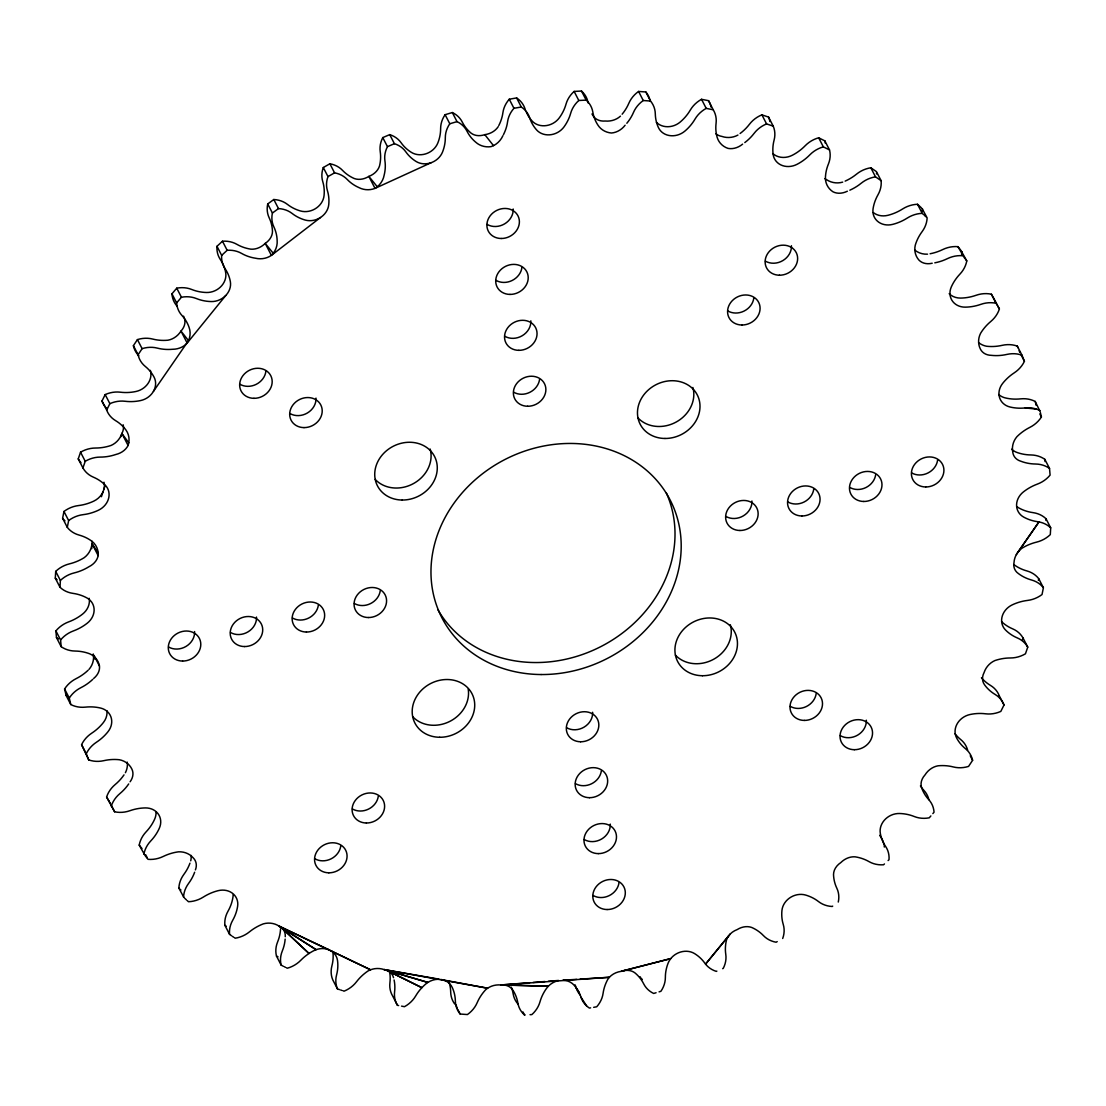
<?xml version="1.0" encoding="UTF-8"?>
<svg xmlns="http://www.w3.org/2000/svg" width="1106" height="1106" viewBox="0 0 1106 1106"><rect width="100%" height="100%" fill="white"/><g stroke="black" fill="none" stroke-linecap="round" stroke-linejoin="round"><path stroke-width="1.5" d="M93.747 678.393A17.848 13.894 -14.3 0 0 99.443 665.978A17.848 16.991 -20 0 0 89.876 653.867A44.171 38.475 -27.3 0 0 75.084 651.047A26.558 23.143 -27.3 0 1 61.162 646.651L60.595 639.959A26.558 23.143 -27.3 0 1 73.397 630.932A44.171 38.475 -27.3 0 0 87.305 623.148A17.461 15.208 -27.3 0 0 87.015 597.987A44.171 38.475 -27.3 0 0 72.955 593.369A26.558 23.143 -27.3 0 1 59.987 587.258L60.388 580.456A26.558 23.143 -27.3 0 1 74.171 572.922A44.171 38.475 -27.3 0 0 88.867 566.77A17.848 14.254 -10.4 0 0 98.157 555.599L98.171 552.917A17.848 17.019 -30.2 0 0 92.157 541.428A44.171 38.475 -27.3 0 0 79.093 535.069A26.558 23.143 -27.3 0 1 67.286 527.341L62.6 518.272L63.968 511.47A26.558 23.143 -27.3 0 1 78.498 505.566A44.171 38.475 -27.3 0 0 93.72 501.156A17.461 15.208 -27.3 0 0 103.01 491.894L104.89 486.294M91.757 548.659L91.978 543.613A17.848 13.41 -26 0 0 92.227 541.387M59.987 587.258L55.3 578.175L55.701 571.373A26.558 23.143 -27.3 0 1 69.484 563.853A44.171 38.475 -27.3 0 0 84.18 557.687A17.848 16.175 -51.8 0 0 91.978 543.613L98.171 552.917M1016.953 506.645A17.461 15.208 -27.3 0 0 1018.985 508.013A44.171 38.475 -27.3 0 0 1033.045 512.631A26.558 23.143 -27.3 0 1 1046.013 518.742L1045.93 520.442M1046.013 518.742L1050.7 527.825L1050.299 534.627A26.558 23.143 -27.3 0 1 1036.516 542.147A44.171 38.475 -27.3 0 0 1021.82 548.313A17.848 16.175 -51.8 0 0 1014.022 562.387L1013.773 564.613A17.848 13.41 -26 0 0 1018.529 573.655A44.171 38.475 -27.3 0 0 1031.594 580.014A26.558 23.143 -27.3 0 1 1043.4 587.728L1042.032 594.53A26.558 23.143 -27.3 0 1 1027.502 600.434A44.171 38.475 -27.3 0 0 1012.28 604.844A17.461 15.208 -27.3 0 0 1005.465 629.936A44.171 38.475 -27.3 0 0 1017.313 637.927A26.558 23.143 -27.3 0 1 1027.751 647.121L1025.456 653.798A26.558 23.143 -27.3 0 1 1010.414 657.973A44.171 38.475 -27.3 0 0 994.916 660.559A17.848 15.747 -52.1 0 0 984.105 672.517L983.165 674.701A17.848 13.507 -21.3 0 0 984.686 684.987A44.171 38.475 -27.3 0 0 995.137 694.457A26.558 23.143 -27.3 0 1 1004.013 704.978L1000.819 711.421A26.558 23.143 -27.3 0 1 985.543 713.799A44.171 38.475 -27.3 0 0 970.031 714.517A17.461 15.208 -27.3 0 0 956.566 737.854A44.171 38.475 -27.3 0 0 965.427 748.651A26.558 23.143 -27.3 0 1 972.603 760.32L968.566 766.403A26.558 23.143 -27.3 0 1 953.303 766.942A44.171 38.475 -27.3 0 0 938.054 765.794A17.848 15.277 -50.9 0 0 925.017 774.919L923.441 776.896A17.848 13.714 -16.8 0 0 921.588 787.638A44.171 38.475 -27.3 0 0 928.708 799.583A26.558 23.143 -27.3 0 1 934.045 812.191L932.856 813.601M67.286 527.341L68.641 520.553L63.968 511.47M1013.843 564.572A44.171 38.475 -27.3 0 0 1026.907 570.931A26.558 23.143 -27.3 0 1 1038.714 578.659L1038.382 580.36M68.641 520.553A26.558 23.143 -27.3 0 1 83.185 514.649A44.171 38.475 -27.3 0 0 98.406 510.239A17.461 15.208 -27.3 0 0 105.222 485.133A44.171 38.475 -27.3 0 0 93.36 477.156A26.558 23.143 -27.3 0 1 82.936 467.949L85.231 461.285A26.558 23.143 -27.3 0 1 100.273 457.096A44.171 38.475 -27.3 0 0 115.771 454.511A17.848 14.682 -6.9 0 0 128.089 445.469L128.78 442.815A17.848 16.922 -39.7 0 0 126.001 430.082A44.171 38.475 -27.3 0 0 115.549 420.612A26.558 23.143 -27.3 0 1 106.674 410.091L101.987 401.022L105.181 394.579A26.558 23.143 -27.3 0 1 120.457 392.201A44.171 38.475 -27.3 0 0 135.969 391.483A17.461 15.208 -27.3 0 0 150.333 370.344M120.872 436.676L121.895 433.483A17.848 13.507 -21.3 0 0 123.167 424.787M101.406 496.718L103.01 491.894M82.936 467.949L78.25 458.879L80.544 452.202A26.558 23.143 -27.3 0 1 95.586 448.027A44.171 38.475 -27.3 0 0 111.084 445.442A17.848 15.747 -52.1 0 0 121.895 433.483L128.78 442.815M1001.621 621.696A44.171 38.475 -27.3 0 0 1012.64 628.844A26.558 23.143 -27.3 0 1 1023.064 638.051L1022.497 639.724M106.674 410.091L109.867 403.662L105.181 394.579M999.064 696.448L999.326 695.909A26.558 23.143 -27.3 0 0 990.451 685.388A44.171 38.475 -27.3 0 1 981.451 677.757M153.444 391.386L188.504 340.634A17.848 16.714 -46.7 0 0 189.098 327.431A44.171 38.475 -27.3 0 0 181.978 315.5A26.558 23.143 -27.3 0 1 176.628 302.892L171.955 293.809L176.753 288.182A26.558 23.143 -27.3 0 1 191.739 289.482A44.171 38.475 -27.3 0 0 206.463 292.496A17.461 15.208 -27.3 0 0 225.665 272.505A44.171 38.475 -27.3 0 0 220.412 259.634A26.558 23.143 -27.3 0 1 216.983 246.306L222.472 241.219A26.558 23.143 -27.3 0 1 236.919 244.343A44.171 38.475 -27.3 0 0 250.882 249.168A17.848 14.807 -48.5 0 0 265.219 243.389A17.848 14.032 -12.6 0 0 272.477 231.389A44.171 38.475 -27.3 0 0 269.173 217.799A26.558 23.143 -27.3 0 1 267.721 203.96L273.804 199.509A26.558 23.143 -27.3 0 1 287.477 204.416A44.171 38.475 -27.3 0 0 300.431 210.956A17.461 15.208 -27.3 0 0 324.044 195.679A44.171 38.475 -27.3 0 0 322.758 181.605A26.558 23.143 -27.3 0 1 323.298 167.518L329.878 163.771A26.558 23.143 -27.3 0 1 342.528 170.365A44.171 38.475 -27.3 0 0 354.252 178.522A17.848 14.364 -45.2 0 0 368.851 176.393A17.848 14.419 -8.9 0 0 379.496 166.024A44.171 38.475 -27.3 0 0 380.229 151.702A26.558 23.143 -27.3 0 1 382.773 137.586L389.727 134.628A26.558 23.143 -27.3 0 1 401.146 142.798A44.171 38.475 -27.3 0 0 411.432 152.407A17.461 15.208 -27.3 0 0 437.865 142.895A44.171 38.475 -27.3 0 0 440.63 128.586A26.558 23.143 -27.3 0 1 445.11 114.692L452.34 112.549A26.558 23.143 -27.3 0 1 462.322 122.158A44.171 38.475 -27.3 0 0 471.004 133.079A17.848 13.977 -41.4 0 0 484.815 134.656A17.848 14.876 -5.7 0 0 498.17 126.72M109.867 403.662A26.558 23.143 -27.3 0 1 125.144 401.271A44.171 38.475 -27.3 0 0 140.642 400.552A17.461 15.208 -27.3 0 0 154.107 377.215A44.171 38.475 -27.3 0 0 145.259 366.418A26.558 23.143 -27.3 0 1 138.084 354.75L133.397 345.68L137.434 339.597A26.558 23.143 -27.3 0 1 152.697 339.058A44.171 38.475 -27.3 0 0 167.946 340.206A17.848 15.277 -50.9 0 0 180.983 331.081A17.848 13.714 -16.8 0 0 184.412 318.362M138.084 354.75L142.107 348.666A26.558 23.143 -27.3 0 1 157.384 348.127A44.171 38.475 -27.3 0 0 172.619 349.275A17.848 15.152 -4.3 0 0 187.177 343.067L225.721 295.523M1016.359 554.548L1038.963 521.921L1017.879 552.212M728.716 935.731L705.545 964.142L730.389 933.837M176.628 302.892L181.439 297.251A26.558 23.143 -27.3 0 1 196.426 298.565A44.171 38.475 -27.3 0 0 211.149 301.565A17.461 15.208 -27.3 0 0 230.352 281.588A44.171 38.475 -27.3 0 0 225.099 268.717A26.558 23.143 -27.3 0 1 221.656 255.375L216.983 246.306M930.865 815.952L929.247 817.818A26.558 23.143 -27.3 0 1 914.261 816.518A44.171 38.475 -27.3 0 0 899.537 813.504A17.461 15.208 -27.3 0 0 880.335 833.495A44.171 38.475 -27.3 0 0 885.588 846.367A26.558 23.143 -27.3 0 1 889.017 859.694L888.104 860.551M267.721 203.96L272.408 213.029A26.558 23.143 -27.3 0 0 273.859 226.868A44.171 38.475 -27.3 0 1 277.15 240.458A17.848 16.396 -50.7 0 1 273.265 253.302L271.399 255.375A17.848 15.622 -2.7 0 1 255.569 258.237A44.171 38.475 -27.3 0 1 241.606 253.426A26.558 23.143 -27.3 0 0 227.159 250.288L222.472 241.219M221.656 255.375L227.159 250.288M884.454 863.938L883.528 864.781A26.558 23.143 -27.3 0 1 869.081 861.657A44.171 38.475 -27.3 0 0 855.118 856.832A17.848 14.807 -48.5 0 0 840.781 862.611L838.68 864.215A17.848 14.032 -12.6 0 0 833.523 874.611A44.171 38.475 -27.3 0 0 836.827 888.201A26.558 23.143 -27.3 0 1 838.279 902.04M320.464 217.523L271.399 255.375L265.219 243.389L273.265 253.302M272.408 213.029L278.491 208.592A26.558 23.143 -27.3 0 1 292.164 213.486A44.171 38.475 -27.3 0 0 305.104 220.025A17.461 15.208 -27.3 0 0 328.731 204.762A44.171 38.475 -27.3 0 0 327.431 190.688A26.558 23.143 -27.3 0 1 327.984 176.587L323.298 167.518M832.707 906.118L832.196 906.491A26.558 23.143 -27.3 0 1 818.523 901.584A44.171 38.475 -27.3 0 0 805.569 895.044A17.461 15.208 -27.3 0 0 781.956 910.321A44.171 38.475 -27.3 0 0 783.242 924.395A26.558 23.143 -27.3 0 1 782.702 938.482M382.773 137.586L387.459 146.656A26.558 23.143 -27.3 0 0 384.916 160.771A44.171 38.475 -27.3 0 1 384.169 175.094A17.848 15.996 -52.2 0 1 377.284 186.79L375.031 188.379A17.848 16.065 -2.5 0 1 358.938 187.591A44.171 38.475 -27.3 0 1 347.215 179.449A26.558 23.143 -27.3 0 0 334.565 172.854L329.878 163.771M327.984 176.587L334.565 172.854M777.214 941.607L776.122 942.229A26.558 23.143 -27.3 0 1 763.472 935.635A44.171 38.475 -27.3 0 0 751.748 927.478A17.848 14.364 -45.2 0 0 737.149 929.607L734.66 930.727A17.848 14.419 -8.9 0 0 726.504 939.976A44.171 38.475 -27.3 0 0 725.771 954.298A26.558 23.143 -27.3 0 1 723.227 968.414L722.647 968.662M431.202 162.679L375.031 188.379L368.851 176.393L377.284 186.79M387.459 146.656L394.413 143.697A26.558 23.143 -27.3 0 1 405.833 151.868A44.171 38.475 -27.3 0 0 416.119 161.49A17.461 15.208 -27.3 0 0 442.552 151.978A44.171 38.475 -27.3 0 0 445.317 137.656A26.558 23.143 -27.3 0 1 449.796 123.761L445.11 114.692M716.854 971.137L716.273 971.372A26.558 23.143 -27.3 0 1 704.854 963.202A44.171 38.475 -27.3 0 0 694.568 953.593A17.461 15.208 -27.3 0 0 668.135 963.105A44.171 38.475 -27.3 0 0 665.37 977.414A26.558 23.143 -27.3 0 1 660.89 991.308L659.079 991.847M502.857 135.789A17.848 15.553 -51.8 0 1 493.497 145.633L491.009 146.642A17.848 16.452 -4.3 0 1 475.691 142.162A44.171 38.475 -27.3 0 1 467.009 131.227A26.558 23.143 -27.3 0 0 457.013 121.632L452.34 112.549M449.796 123.761L457.013 121.632M656.079 992.746L653.66 993.451A26.558 23.143 -27.3 0 1 643.678 983.842A44.171 38.475 -27.3 0 0 634.996 972.921A17.848 13.977 -41.4 0 0 621.185 971.345L618.448 971.898A17.848 14.876 -5.7 0 0 607.83 979.28A44.171 38.475 -27.3 0 0 603.088 993.354A26.558 23.143 -27.3 0 1 596.728 1006.778L593.673 1007.331M621.185 971.345L670.748 958.598L623.715 970.653M498.765 125.6A44.171 38.475 -27.3 0 0 502.912 112.646A26.558 23.143 -27.3 0 1 509.272 99.222L516.626 97.936A26.558 23.143 -27.3 0 1 525.018 108.817A44.171 38.475 -27.3 0 0 525.391 109.923M503.451 134.669A44.171 38.475 -27.3 0 0 507.585 121.729A26.558 23.143 -27.3 0 1 513.944 108.291L521.299 107.019A26.558 23.143 -27.3 0 1 529.705 117.886A44.171 38.475 -27.3 0 0 536.617 129.941A17.461 15.208 -27.3 0 0 564.06 126.831A44.171 38.475 -27.3 0 0 570.682 113.254A26.558 23.143 -27.3 0 1 578.811 100.494L586.166 100.107A26.558 23.143 -27.3 0 1 592.83 112.065A44.171 38.475 -27.3 0 0 597.876 125.033A17.848 16.756 -8.8 0 0 611.411 133.01A17.848 15.083 -50 0 0 625.111 125.227M590.604 1007.856L589.374 1008.064A26.558 23.143 -27.3 0 1 580.982 997.183A44.171 38.475 -27.3 0 0 574.055 985.142A17.461 15.208 -27.3 0 0 562.913 980.206L576.682 979.349M457.829 1009.502L460.165 1014.036L467.423 1014.548A26.558 23.143 -27.3 0 0 477.17 1002.7A44.171 38.475 -27.3 0 1 485.562 989.842A17.848 15.346 -3.5 0 1 500.769 984.976L529.677 982.709M533.064 982.446L544.968 981.52M548.369 981.257L558.571 980.455M525.129 1014.935L524.507 1014.962A26.558 23.143 -27.3 0 1 517.857 1003.004A44.171 38.475 -27.3 0 0 512.811 990.05A17.848 13.673 -37.1 0 0 500.769 984.976L609.365 977.289L580.125 979.128M527.839 115.19A44.171 38.475 -27.3 0 0 531.945 120.858A17.461 15.208 -27.3 0 0 559.373 117.748A44.171 38.475 -27.3 0 0 566.009 104.171A26.558 23.143 -27.3 0 1 574.125 91.425L581.493 91.038A26.558 23.143 -27.3 0 1 587.632 100.715M530.037 1014.686L531.875 1014.575A26.558 23.143 -27.3 0 0 539.991 1001.829A44.171 38.475 -27.3 0 1 546.627 988.252A17.461 15.208 -27.3 0 1 557.618 980.815M500.769 984.976L548.327 986.206L503.271 984.934M622.153 114.194A44.171 38.475 -27.3 0 0 628.83 103.3A26.558 23.143 -27.3 0 1 638.577 91.452L645.835 91.964L650.508 101.033A26.558 23.143 -27.3 0 1 655.305 113.877A44.171 38.475 -27.3 0 0 658.402 127.522A17.461 15.208 -27.3 0 0 684.973 131.033A44.171 38.475 -27.3 0 0 695.01 119.116A26.558 23.143 -27.3 0 1 706.209 108.388L713.218 109.771A26.558 23.143 -27.3 0 1 716.08 123.264A44.171 38.475 -27.3 0 0 717.158 137.379A17.848 16.949 -16.2 0 0 728.052 148.398A17.848 14.613 -47.2 0 0 742.624 144.139M626.839 123.264A44.171 38.475 -27.3 0 0 633.517 112.37A26.558 23.143 -27.3 0 1 643.263 100.535L650.508 101.033M456.087 1005.008L457.055 1007.995M1023.409 358.759L1024.419 361.316A26.558 23.143 -27.3 0 1 1014.23 372.846A44.171 38.475 -27.3 0 0 1002.589 383.492A17.461 15.208 -27.3 0 0 1009.972 406.994A44.171 38.475 -27.3 0 0 1025.262 407.934L1036.529 409.109M342.984 990.782L344.104 991.156A26.558 23.143 -27.3 0 0 356.561 981.713A44.171 38.475 -27.3 0 1 368.063 970.944A17.848 15.816 -2.4 0 1 384.141 969.589L439.054 979.142M393.529 977.69A17.848 13.479 -32.6 0 0 384.141 969.589L487.635 988.211L443.243 979.957M656.425 122.351A17.461 15.208 -27.3 0 0 680.301 121.964A44.171 38.475 -27.3 0 0 690.324 110.033A26.558 23.143 -27.3 0 1 701.536 99.305L708.545 100.687L713.218 109.771M401.547 1006.128L404.464 1006.695A26.558 23.143 -27.3 0 0 415.676 995.967A44.171 38.475 -27.3 0 1 425.699 984.036A17.461 15.208 -27.3 0 1 438.1 979.28M398.63 1005.548L397.455 1005.313L392.782 996.23A26.558 23.143 -27.3 0 1 389.92 982.736A44.171 38.475 -27.3 0 0 389.409 970.888M384.141 969.589L427.884 982.418L386.409 970.169L421.884 987.686L388.469 971.109M740.108 133.508A44.171 38.475 -27.3 0 0 749.439 124.287A26.558 23.143 -27.3 0 1 761.896 114.844L768.546 117.084L773.232 126.153A26.558 23.143 -27.3 0 1 774.103 140.089A44.171 38.475 -27.3 0 0 773.149 154.425A17.461 15.208 -27.3 0 0 797.067 164.31A44.171 38.475 -27.3 0 0 809.827 154.854A26.558 23.143 -27.3 0 1 823.348 146.877L829.514 149.932A26.558 23.143 -27.3 0 1 828.394 164.061A44.171 38.475 -27.3 0 0 825.408 178.356A17.848 17.019 -25.9 0 0 832.97 191.78A17.848 14.198 -43.7 0 0 847.362 191.214M761.896 114.844L766.582 123.913L773.232 126.153M341.878 990.423L340.772 990.05M339.653 989.676L337.454 988.916L332.768 979.847A26.558 23.143 -27.3 0 1 331.897 965.911A44.171 38.475 -27.3 0 0 332.851 951.575M234.707 937.902L235.177 938.22A26.558 23.143 -27.3 0 0 249.514 931.819A44.171 38.475 -27.3 0 1 263.325 923.869A17.848 16.231 -3 0 1 279.224 926.206L328.994 949.791M285.265 936.713A17.848 13.396 -27.9 0 0 279.224 926.206L370.538 969.782L331.192 950.925M772.859 153.61A17.461 15.208 -27.3 0 0 792.38 155.227A44.171 38.475 -27.3 0 0 805.14 145.785A26.558 23.143 -27.3 0 1 818.661 137.794L824.841 140.863L829.514 149.932M286.302 967.695L287.339 968.206A26.558 23.143 -27.3 0 0 300.86 960.215A44.171 38.475 -27.3 0 1 313.62 950.773A17.461 15.208 -27.3 0 1 337.537 960.658A44.171 38.475 -27.3 0 1 336.57 974.98A26.558 23.143 -27.3 0 0 337.454 988.916M285.279 967.183L284.242 966.685M283.219 966.174L281.159 965.137L276.486 956.068A26.558 23.143 -27.3 0 1 277.606 941.939A44.171 38.475 -27.3 0 0 280.551 928.833M278.021 956.842L276.486 956.068M279.224 926.206L316.122 949.681L281.118 927.367L309.016 953.469L282.694 928.819M845.15 181.121A44.171 38.475 -27.3 0 0 856.486 174.181A26.558 23.143 -27.3 0 1 870.823 167.78L876.422 171.61L881.109 180.679A26.558 23.143 -27.3 0 1 877.998 194.767A44.171 38.475 -27.3 0 0 873.063 208.785A17.461 15.208 -27.3 0 0 892.666 224.38A44.171 38.475 -27.3 0 0 907.293 218.048A26.558 23.143 -27.3 0 1 922.21 213.347L923.441 214.481M870.823 167.78L875.51 176.849L881.109 180.679M233.767 937.266L232.357 936.312M231.431 935.676L229.578 934.39L224.891 925.321A26.558 23.143 -27.3 0 1 228.002 911.233A44.171 38.475 -27.3 0 0 232.937 897.215A17.461 15.208 -27.3 0 0 233.117 894.754M226.288 926.275L224.891 925.321M873.311 212.573A17.461 15.208 -27.3 0 0 887.98 215.297A44.171 38.475 -27.3 0 0 902.607 208.965A26.558 23.143 -27.3 0 1 917.524 204.278L921.215 207.665M187.246 900.602L188.476 901.722A26.558 23.143 -27.3 0 0 203.393 897.035A44.171 38.475 -27.3 0 1 218.02 890.703A17.461 15.208 -27.3 0 1 237.624 906.284A44.171 38.475 -27.3 0 1 232.689 920.316A26.558 23.143 -27.3 0 0 229.578 934.39M924.27 215.228L925.902 216.748M186.416 899.842L184.785 898.335M180.914 890.012L180.098 889.252M922.031 208.426L927.132 217.882A26.558 23.143 -27.3 0 1 922.086 231.666A44.171 38.475 -27.3 0 0 915.27 245.186A17.848 16.977 -36 0 0 919.017 260.173A17.848 13.839 -39.7 0 0 932.206 263.242M189.956 863.178A44.171 38.475 -27.3 0 1 183.914 874.334A26.558 23.143 -27.3 0 0 178.868 888.118L179.283 888.491M178.868 888.118L183.969 897.574M493.497 145.633L484.815 134.656M188.504 340.634L180.983 331.081L187.177 343.067M930.118 253.758A44.171 38.475 -27.3 0 0 942.699 249.569A26.558 23.143 -27.3 0 1 957.934 246.666L960.036 249.237M957.934 246.666L964.708 258.306M141.983 848.551L141.292 847.694M145.964 856.763L148.066 859.334A26.558 23.143 -27.3 0 0 163.301 856.431A44.171 38.475 -27.3 0 1 178.481 851.827A17.848 16.59 -5.8 0 1 193.177 857.814A17.848 13.452 -23.2 0 1 195.416 869.897M140.946 847.265L139.218 845.108A26.558 23.143 -27.3 0 1 146.103 831.85A44.171 38.475 -27.3 0 0 154.688 819.076A17.461 15.208 -27.3 0 0 156.015 811.79M960.727 250.094L966.782 260.892A26.558 23.143 -27.3 0 1 959.897 274.15A44.171 38.475 -27.3 0 0 951.312 286.924A17.461 15.208 -27.3 0 0 965.289 307.15A44.171 38.475 -27.3 0 0 980.773 304.371A26.558 23.143 -27.3 0 1 996.064 303.279L997.183 305.173M965.4 259.163L966.782 260.892M145.273 855.906L139.218 845.108M575.051 984.852A44.171 38.475 -27.3 0 1 576.295 988.114L579.102 992.455M580.982 997.183L586.581 1005.879M949.169 293.671A17.461 15.208 -27.3 0 0 960.602 298.081A44.171 38.475 -27.3 0 0 976.086 295.288A26.558 23.143 -27.3 0 1 991.377 294.21L992.511 296.104M109.936 802.721L109.093 801.297M143.904 854.178A26.558 23.143 -27.3 0 1 150.789 840.919A44.171 38.475 -27.3 0 0 159.361 828.159A17.461 15.208 -27.3 0 0 145.398 807.919A44.171 38.475 -27.3 0 0 129.914 810.712A26.558 23.143 -27.3 0 1 114.623 811.79L106.605 797.025A26.558 23.143 -27.3 0 1 115.218 784.513A44.171 38.475 -27.3 0 0 124.01 774.877M108.817 800.827L106.605 797.025M993.064 297.044L999.395 308.975A26.558 23.143 -27.3 0 1 990.782 321.487A44.171 38.475 -27.3 0 0 980.593 333.293A17.848 16.811 -44.1 0 0 980.331 348.943A17.848 13.576 -35.3 0 0 991.363 355.344A44.171 38.475 -27.3 0 0 1006.875 354.418A26.558 23.143 -27.3 0 1 1021.972 355.178L1023.009 357.736M997.75 306.127L999.395 308.975M991.377 294.21L996.064 303.279M979.211 343.054A17.848 16.853 -11.5 0 0 986.676 346.261A44.171 38.475 -27.3 0 0 1002.188 345.335A26.558 23.143 -27.3 0 1 1017.285 346.109L1021.972 355.178M1021.294 355.261L1024.419 361.316M998.746 394.524A17.461 15.208 -27.3 0 0 1005.285 397.911A44.171 38.475 -27.3 0 0 1020.575 398.865A26.558 23.143 -27.3 0 1 1035.216 401.464L1040.152 411.626M1039.847 413.99L1041.41 417.017A26.558 23.143 -27.3 0 1 1029.824 427.386A44.171 38.475 -27.3 0 0 1016.939 436.676A17.848 16.535 -49.3 0 0 1012.737 452.008A17.848 13.438 -30.7 0 0 1020.81 461.216A44.171 38.475 -27.3 0 0 1035.603 464.022A26.558 23.143 -27.3 0 1 1049.525 468.419L1050.092 475.11A26.558 23.143 -27.3 0 1 1037.29 484.138A44.171 38.475 -27.3 0 0 1023.382 491.935A17.461 15.208 -27.3 0 0 1023.672 517.083A44.171 38.475 -27.3 0 0 1037.732 521.714A26.558 23.143 -27.3 0 1 1050.7 527.825M917.524 204.278L922.21 213.347M1011.617 449.188A17.848 16.991 -20 0 0 1016.124 452.133A44.171 38.475 -27.3 0 0 1030.916 454.953A26.558 23.143 -27.3 0 1 1044.838 459.349L1049.525 468.419M818.661 137.794L823.348 146.877M1038.714 578.659L1043.4 587.728M1023.064 638.051L1027.751 647.121M701.536 99.305L706.209 108.388M999.326 695.909L1004.013 704.978M638.577 91.452L643.263 100.535M970.266 755.785L972.603 760.32M581.493 91.038L586.166 100.107M574.125 91.425L578.811 100.494M516.626 97.936L521.299 107.019M509.272 99.222L513.944 108.291M389.727 134.628L394.413 143.697M273.804 199.509L278.491 208.592M176.753 288.182L181.439 297.251M522.944 1011.935L524.507 1014.962M137.434 339.597L142.107 348.666M121.895 433.483L128.089 445.469M80.544 452.202L85.231 461.285M91.978 543.613L98.157 555.599M55.701 571.373L60.388 580.456M94.038 655.485L99.443 665.978M89.185 598.305A17.461 15.208 -27.3 0 1 82.618 614.065A44.171 38.475 -27.3 0 1 68.71 621.862A26.558 23.143 -27.3 0 0 55.908 630.89L60.595 639.959M55.908 630.89L56.475 637.581L61.162 646.651M88.121 670.236A44.171 38.475 -27.3 0 1 76.176 678.614A26.558 23.143 -27.3 0 0 64.59 688.983L69.277 698.066L70.784 704.536A26.558 23.143 -27.3 0 0 85.425 707.135A44.171 38.475 -27.3 0 1 100.715 708.089A17.461 15.208 -27.3 0 1 108.098 731.578A44.171 38.475 -27.3 0 1 96.457 742.223A26.558 23.143 -27.3 0 0 86.268 753.753L88.715 759.891A26.558 23.143 -27.3 0 0 103.812 760.665A44.171 38.475 -27.3 0 1 119.324 759.739A17.848 16.853 -11.5 0 1 131.849 769.043A17.848 13.618 -18.7 0 1 130.093 781.79M64.59 688.983L66.111 695.453L70.784 704.536M145.716 854.8L147.278 857.827M106.923 710.688A17.461 15.208 -27.3 0 1 103.411 722.508A44.171 38.475 -27.3 0 1 91.77 733.154A26.558 23.143 -27.3 0 0 81.581 744.684L86.268 753.753M88.715 759.891L81.581 744.684M110.711 804.228L114.623 811.79M1017.285 346.109L1017.907 347.643M1019.138 350.699L1019.732 352.247M1035.216 401.464L1035.603 403.082M93.664 655.637L94.452 658.927M1040.414 412.69L1040.912 414.847M1035.728 403.621L1036.115 405.238M1041.161 415.925L1041.41 417.017M1044.838 459.349L1045.046 461.575M620.438 116.158A17.848 15.346 -3.5 0 1 605.231 121.024A17.848 13.673 -37.1 0 1 593.189 115.95A44.171 38.475 -27.3 0 1 591.986 113.959M737.937 135.056A17.848 15.816 -2.4 0 1 721.859 136.411A17.848 13.479 -32.6 0 1 715.762 133.646M842.675 182.131A17.848 16.231 -3 0 1 826.776 179.794A17.848 13.396 -27.9 0 1 824.882 178.633M93.263 653.992A17.848 16.535 -49.3 0 1 89.061 669.324M539.576 379.372A16.687 14.544 -27.3 0 1 513.668 392.201M751.928 500.99A16.687 14.544 -27.3 0 1 743.356 515.852A16.687 14.544 -27.3 0 1 725.923 516.433M592.622 712.264A16.687 14.544 -27.3 0 1 584.051 727.14A16.687 14.544 -27.3 0 1 566.618 727.707M380.27 590.645A16.687 14.544 -27.3 0 1 354.362 603.475M666.42 493.138A128.407 111.858 -27.3 0 1 600.779 646.637A128.407 111.858 -27.3 0 1 438.073 610.028M692.881 387.473A32.102 27.968 -27.3 0 1 676.305 421.967A32.102 27.968 -27.3 0 1 637.941 417.874M730.333 624.724A32.102 27.968 -27.3 0 1 713.757 659.204A32.102 27.968 -27.3 0 1 675.393 655.111M468.225 689.149A32.102 27.968 -27.3 0 1 449.548 721.527A32.102 27.968 -27.3 0 1 412.662 716.66M430.151 449.022A32.102 27.968 -27.3 0 1 413.575 483.516A32.102 27.968 -27.3 0 1 375.21 479.423M753.794 298.136A16.687 14.544 -27.3 0 1 727.886 310.966M791.426 245.726A16.687 14.544 -27.3 0 1 782.854 260.587A16.687 14.544 -27.3 0 1 765.421 261.154M813.753 489.101A16.687 14.544 -27.3 0 1 787.845 501.93M875.689 474.585A16.687 14.544 -27.3 0 1 849.781 487.414M937.612 460.082A16.687 14.544 -27.3 0 1 911.703 472.912M816.2 693.531A16.687 14.544 -27.3 0 1 790.292 706.361M866.33 720.2A16.687 14.544 -27.3 0 1 857.744 735.075A16.687 14.544 -27.3 0 1 840.325 735.642M601.36 770.799A16.687 14.544 -27.3 0 1 575.452 783.629M610.277 824.108A16.687 14.544 -27.3 0 1 601.705 838.97A16.687 14.544 -27.3 0 1 584.272 839.551M619.014 882.643A16.687 14.544 -27.3 0 1 593.106 895.473M378.321 796.126A16.687 14.544 -27.3 0 1 352.413 808.956M340.772 845.924A16.687 14.544 -27.3 0 1 314.864 858.754M318.348 605.162A16.687 14.544 -27.3 0 1 292.44 617.978M256.509 617.051A16.687 14.544 -27.3 0 1 247.938 631.913A16.687 14.544 -27.3 0 1 230.518 632.494M194.587 631.554A16.687 14.544 -27.3 0 1 186.015 646.429A16.687 14.544 -27.3 0 1 168.582 646.996M315.998 398.105A16.687 14.544 -27.3 0 1 307.427 412.967A16.687 14.544 -27.3 0 1 289.993 413.547M265.869 371.436A16.687 14.544 -27.3 0 1 239.961 384.266M530.839 320.837A16.687 14.544 -27.3 0 1 522.267 335.699A16.687 14.544 -27.3 0 1 504.834 336.279M521.921 267.528A16.687 14.544 -27.3 0 1 496.013 280.357M513.184 209.006A16.687 14.544 -27.3 0 1 504.613 223.868A16.687 14.544 -27.3 0 1 487.179 224.435M191.144 855.436A17.848 16.977 -36 0 1 190.73 860.814M194.642 872.247A44.171 38.475 -27.3 0 1 188.601 883.404A26.558 23.143 -27.3 0 0 183.555 897.187M127.245 762.117A17.848 16.811 -44.1 0 1 125.407 772.707M128.697 783.947A44.171 38.475 -27.3 0 1 119.89 793.596A26.558 23.143 -27.3 0 0 111.277 806.094M67.19 695.992A26.558 23.143 -27.3 0 1 66.111 695.453M92.807 679.319A44.171 38.475 -27.3 0 1 80.862 687.697A26.558 23.143 -27.3 0 0 69.277 698.066M58.494 638.867A26.558 23.143 -27.3 0 1 56.475 637.581M57.083 579.71A26.558 23.143 -27.3 0 1 55.3 578.175M103.992 482.23A17.461 15.208 -27.3 0 1 103.867 489.502M64.964 520.843A26.558 23.143 -27.3 0 1 62.6 518.272M80.959 462.64A26.558 23.143 -27.3 0 1 78.25 458.879M285.154 939.105A44.171 38.475 -27.3 0 1 282.293 951.008A26.558 23.143 -27.3 0 0 281.159 965.137M449.243 982.833A44.171 38.475 -27.3 0 1 450.695 992.123A26.558 23.143 -27.3 0 0 454.76 1004.054M580.263 995.137A26.558 23.143 -27.3 0 1 576.295 988.114M511.318 987.174A44.171 38.475 -27.3 0 1 513.17 993.935A26.558 23.143 -27.3 0 0 518.161 1004.248M642.282 979.515A26.558 23.143 -27.3 0 1 641.521 978.644M640.803 977.732A26.558 23.143 -27.3 0 1 640.139 976.778M880.901 837.283A26.558 23.143 -27.3 0 1 884.012 844.735M884.206 845.896A26.558 23.143 -27.3 0 1 884.33 847.058M880.265 836.316A44.171 38.475 -27.3 0 1 879.671 835.32M928.86 799.638A26.558 23.143 -27.3 0 0 924.022 790.5A44.171 38.475 -27.3 0 1 920.441 785.896M967.639 750.117A26.558 23.143 -27.3 0 0 960.741 739.582A44.171 38.475 -27.3 0 1 955.003 733.693M1025.262 407.934A26.558 23.143 -27.3 0 1 1039.889 410.547M962.096 251.822A26.558 23.143 -27.3 0 1 961.543 254.2M927.519 254.173A17.848 16.59 -5.8 0 1 914.745 250.053M962.621 255.735A26.558 23.143 -27.3 0 0 947.386 258.652A44.171 38.475 -27.3 0 1 934.805 262.827M876.519 172.785A26.558 23.143 -27.3 0 1 876.546 173.974M922.445 208.813A26.558 23.143 -27.3 0 1 922.224 211.205M875.51 176.849A26.558 23.143 -27.3 0 0 861.173 183.25A44.171 38.475 -27.3 0 1 849.837 190.191M768.546 117.084A26.558 23.143 -27.3 0 1 769.873 121.536M824.841 140.863A26.558 23.143 -27.3 0 1 825.283 143.158M766.582 123.913A26.558 23.143 -27.3 0 0 754.112 133.356A44.171 38.475 -27.3 0 1 744.794 142.591M645.835 91.964A26.558 23.143 -27.3 0 1 650.259 101.296M708.545 100.687A26.558 23.143 -27.3 0 1 711.103 107.13M527.285 114.181A44.171 38.475 -27.3 0 1 526.76 113.13M526.262 112.079A44.171 38.475 -27.3 0 1 525.806 111.015M587.922 101.849A26.558 23.143 -27.3 0 1 588.143 102.996M177.292 306.417A26.558 23.143 -27.3 0 1 171.955 293.809M183.582 316.178A44.171 38.475 -27.3 0 1 184.011 317.256M107.088 408.695A26.558 23.143 -27.3 0 1 106.259 407.865M105.485 406.994A26.558 23.143 -27.3 0 1 101.987 401.022M138.831 355.773A26.558 23.143 -27.3 0 1 133.397 345.68M397.455 1005.313A26.558 23.143 -27.3 0 1 394.593 991.806A44.171 38.475 -27.3 0 0 394.095 979.971M460.165 1014.036A26.558 23.143 -27.3 0 1 455.368 1001.207A44.171 38.475 -27.3 0 0 452.285 987.547A17.461 15.208 -27.3 0 0 440.727 979.432M527.659 406.261A16.687 14.544 -27.3 0 0 544.567 383.823A16.687 14.544 -27.3 0 0 516.613 383.63A16.687 14.544 -27.3 0 0 527.659 406.261M739.928 530.493A16.687 14.544 -27.3 0 0 756.836 508.069A16.687 14.544 -27.3 0 0 728.868 507.861A16.687 14.544 -27.3 0 0 739.928 530.493M580.622 741.767A16.687 14.544 -27.3 0 0 597.53 719.342A16.687 14.544 -27.3 0 0 569.562 719.135A16.687 14.544 -27.3 0 0 580.622 741.767M368.367 617.535A16.687 14.544 -27.3 0 0 385.275 595.111A16.687 14.544 -27.3 0 0 357.307 594.904A16.687 14.544 -27.3 0 0 368.367 617.535M541.083 674.536A128.407 111.858 -27.3 0 0 671.162 502.027A128.407 111.858 -27.3 0 0 456.031 500.424A128.407 111.858 -27.3 0 0 541.083 674.536M664.983 438.474A32.102 27.968 -27.3 0 0 697.499 395.354A32.102 27.968 -27.3 0 0 643.72 394.953A32.102 27.968 -27.3 0 0 664.983 438.474M702.434 675.725A32.102 27.968 -27.3 0 0 734.951 632.591A32.102 27.968 -27.3 0 0 681.172 632.203A32.102 27.968 -27.3 0 0 702.434 675.725M439.704 737.273A32.102 27.968 -27.3 0 0 472.221 694.153A32.102 27.968 -27.3 0 0 418.441 693.752A32.102 27.968 -27.3 0 0 439.704 737.273M402.252 500.036A32.102 27.968 -27.3 0 0 434.769 456.902A32.102 27.968 -27.3 0 0 380.989 456.502A32.102 27.968 -27.3 0 0 402.252 500.036M741.877 325.012A16.687 14.544 -27.3 0 0 758.785 302.588A16.687 14.544 -27.3 0 0 730.817 302.38A16.687 14.544 -27.3 0 0 741.877 325.012M779.426 275.214A16.687 14.544 -27.3 0 0 796.334 252.79A16.687 14.544 -27.3 0 0 768.366 252.583A16.687 14.544 -27.3 0 0 779.426 275.214M801.85 515.977A16.687 14.544 -27.3 0 0 818.758 493.553A16.687 14.544 -27.3 0 0 790.79 493.345A16.687 14.544 -27.3 0 0 801.85 515.977M863.772 501.474A16.687 14.544 -27.3 0 0 880.68 479.05A16.687 14.544 -27.3 0 0 852.712 478.843A16.687 14.544 -27.3 0 0 863.772 501.474M925.694 486.972A16.687 14.544 -27.3 0 0 942.616 464.548A16.687 14.544 -27.3 0 0 914.648 464.34A16.687 14.544 -27.3 0 0 925.694 486.972M804.297 720.421A16.687 14.544 -27.3 0 0 821.205 697.997A16.687 14.544 -27.3 0 0 793.237 697.789A16.687 14.544 -27.3 0 0 804.297 720.421M854.316 749.702A16.687 14.544 -27.3 0 0 871.238 727.278A16.687 14.544 -27.3 0 0 843.27 727.071A16.687 14.544 -27.3 0 0 854.316 749.702M589.443 797.689A16.687 14.544 -27.3 0 0 606.365 775.265A16.687 14.544 -27.3 0 0 578.397 775.057A16.687 14.544 -27.3 0 0 589.443 797.689M598.277 853.611A16.687 14.544 -27.3 0 0 615.185 831.187A16.687 14.544 -27.3 0 0 587.217 830.979A16.687 14.544 -27.3 0 0 598.277 853.611M607.097 909.533A16.687 14.544 -27.3 0 0 624.005 887.095A16.687 14.544 -27.3 0 0 596.051 886.888A16.687 14.544 -27.3 0 0 607.097 909.533M366.404 823.002A16.687 14.544 -27.3 0 0 383.312 800.578A16.687 14.544 -27.3 0 0 355.344 800.371A16.687 14.544 -27.3 0 0 366.404 823.002M328.855 872.814A16.687 14.544 -27.3 0 0 345.763 850.376A16.687 14.544 -27.3 0 0 317.809 850.168A16.687 14.544 -27.3 0 0 328.855 872.814M306.431 632.038A16.687 14.544 -27.3 0 0 323.353 609.613A16.687 14.544 -27.3 0 0 295.385 609.406A16.687 14.544 -27.3 0 0 306.431 632.038M244.509 646.554A16.687 14.544 -27.3 0 0 261.417 624.13A16.687 14.544 -27.3 0 0 233.449 623.922A16.687 14.544 -27.3 0 0 244.509 646.554M182.587 661.056A16.687 14.544 -27.3 0 0 199.495 638.632A16.687 14.544 -27.3 0 0 171.527 638.425A16.687 14.544 -27.3 0 0 182.587 661.056M303.998 427.607A16.687 14.544 -27.3 0 0 320.906 405.169A16.687 14.544 -27.3 0 0 292.938 404.962A16.687 14.544 -27.3 0 0 303.998 427.607M253.965 398.326A16.687 14.544 -27.3 0 0 270.873 375.888A16.687 14.544 -27.3 0 0 242.905 375.681A16.687 14.544 -27.3 0 0 253.965 398.326M518.838 350.339A16.687 14.544 -27.3 0 0 535.746 327.915A16.687 14.544 -27.3 0 0 507.778 327.708A16.687 14.544 -27.3 0 0 518.838 350.339M510.004 294.417A16.687 14.544 -27.3 0 0 526.912 271.993A16.687 14.544 -27.3 0 0 498.958 271.786A16.687 14.544 -27.3 0 0 510.004 294.417M501.184 238.495A16.687 14.544 -27.3 0 0 518.092 216.071A16.687 14.544 -27.3 0 0 490.124 215.864A16.687 14.544 -27.3 0 0 501.184 238.495"/></g></svg>
